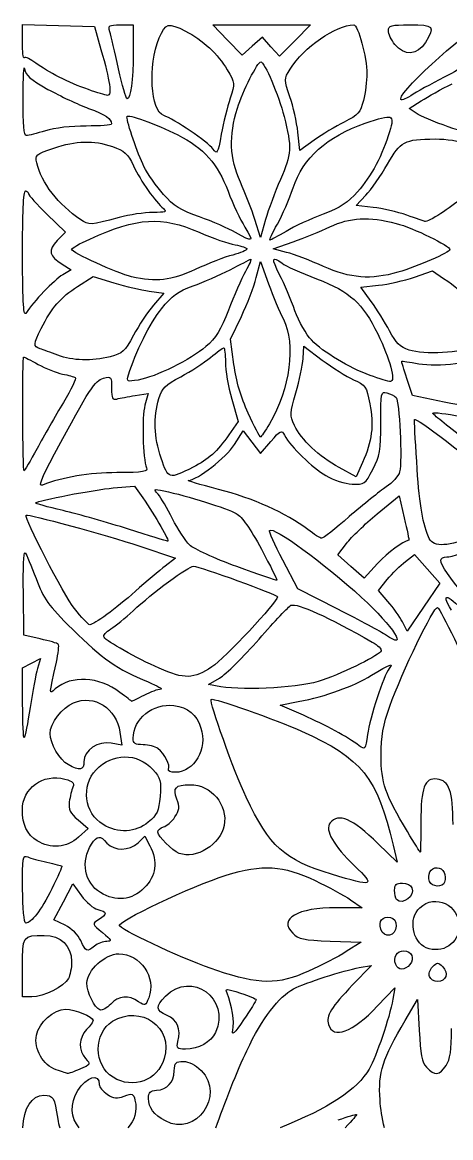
# Model space of a CAD drawing. Extents: x 0 to 106, y 3 to 99.
# Drawn here: x -0.1 to 36.7, y 2.9 to 98.8 of the extents above; entities that cross this region are included whole.
import ezdxf

# ---------------------------------------------------------------- set-up
doc = ezdxf.new("R2010")
doc.units = 0
doc.layers.get('0').update_dxf_attribs({"linetype": 'CONTINUOUS'})

msp = doc.modelspace()

# ---------------------------------------------------------------- linework, layer by layer
at = {"color": 7}
for points in [[(-0.095, 97.131), (-0.095, 98.639), (3.004, 98.564), (6.103, 98.49), (6.667, 96.505)], [(8.341, 98.622), (9.43, 98.622), (9.43, 96.274)], [(33.786, 91.015), (33.185, 91.436), (34.216, 92.086)], [(25.007, 88.702), (23.78, 87.82), (23.604, 89.38)], [(30.065, 82.919), (28.608, 83.073), (29.442, 83.958)], [(2.019, 82.331), (3.604, 80.787), (2.911, 80.063)], [(20.823, 81.872), (20.384, 80.335), (19.903, 81.872)], [(22.625, 79.054), (21.468, 79.368), (23.188, 79.964)], [(3.323, 78.036), (4.114, 77.555), (3.376, 77.119)], [(20.026, 76.876), (20.379, 78.254), (21.081, 76.333)], [(4.658, 76.127), (6.002, 76.989), (7.782, 76.436)], [(33.622, 76.919), (35.193, 77.461), (36.136, 76.818)], [(29.905, 74.838), (29.018, 76.058), (30.535, 76.218)], [(10.814, 75.714), (12.067, 75.544), (11.175, 74.503)], [(18.097, 69.418), (17.808, 71.573), (18.741, 73.536)], [(24.049, 69.918), (24.114, 70.981), (25.702, 69.786)], [(36.197, 66.174), (33.464, 66.74), (32.976, 68.192)], [(9.613, 66.741), (10.721, 66.913), (10.442, 65.902)], [(17.91, 66.427), (18.453, 64.493), (17.673, 63.367)], [(18.147, 62.526), (18.89, 63.699), (19.632, 62.726), (20.374, 61.754), (21.271, 62.791)], [(29.173, 60.99), (28.612, 59.738), (27.157, 60.539)], [(7.71, 58.787), (9.562, 58.953), (10.258, 57.952)], [(30.415, 56.55), (32.303, 58.108), (32.75, 56.206)], [(9.998, 53.772), (13.079, 52.752), (12.191, 52.073)], [(28.166, 52.04), (27.038, 53.041), (27.783, 54.016)], [(32.85, 52.462), (33.639, 53.061), (34.723, 51.831), (35.806, 50.6), (34.409, 48.529), (33.012, 46.459), (32.593, 47.269)], [(27.043, 48.357), (23.585, 50.119), (22.306, 52.564)], [(30.462, 52.291), (29.293, 51.04), (28.166, 52.04)], [(31.348, 49.02), (30.522, 49.961), (31.291, 50.912)], [(1.446, 45.801), (0.037, 46.114), (-0.013, 49.783)], [(-0.075, 40.249), (-0.09, 43.313), (0.682, 43.712), (1.453, 44.111), (1.2, 43.255)], [(16.97, 41.693), (15.912, 41.869), (16.872, 42.436)], [(24.071, 39.233), (22.077, 40.1), (23.625, 40.406)], [(8.298, 37.775), (8.446, 36.671), (7.542, 36.841)], [(4.7, 30.24), (5.574, 29.505), (4.719, 28.741)], [(9.855, 28.269), (10.447, 28.825), (10.864, 28.018)], [(31.789, 28.053), (32.129, 26.593), (30.503, 28.182)], [(3.579, 21.17), (2.623, 21.637), (3.434, 23.185), (4.246, 24.733), (4.983, 23.715)], [(28.127, 23.369), (29.132, 22.686), (26.945, 22.686)], [(26.382, 19.817), (29.033, 19.726), (27.764, 18.91)], [(0.709, 15.014), (-0.095, 15.014), (-0.095, 17.499)], [(28.877, 17.533), (29.935, 17.72), (28.311, 16.036)], [(30.453, 14.231), (31.94, 15.79), (31.764, 14.806)], [(32.831, 12.988), (33.904, 14.8), (34.036, 12.156)]]:
    msp.add_lwpolyline(points, dxfattribs=at)
for points in [[(17.534, 97.318), (16.272, 98.622), (20.486, 98.622), (24.7, 98.622), (23.354, 97.276), (22.009, 95.931), (21.282, 96.744), (20.554, 97.558), (19.675, 96.786), (18.795, 96.013)], [(31.939, 96.938), (31.939, 96.938)], [(8.165, 94.852), (8.165, 94.852)], [(-0.037, 92.338), (-0.037, 92.338)], [(5.59, 93.047), (5.59, 93.047)], [(32.448, 92.266), (32.448, 92.266)], [(36.527, 89.849), (36.527, 89.849)], [(16.296, 87.948), (16.296, 87.948)], [(4.932, 81.848), (4.932, 81.848)], [(32.978, 82.246), (32.978, 82.246)], [(18.25, 80.757), (18.25, 80.757)], [(21.844, 81.49), (21.844, 81.49)], [(-0.08, 78.844), (-0.08, 78.844)], [(25.8, 77.841), (25.8, 77.841)], [(9.297, 76.96), (9.297, 76.96)], [(2.947, 70.208), (2.947, 70.208)], [(33.174, 70.647), (33.174, 70.647)], [(9.039, 68.509), (9.039, 68.509)], [(29.819, 68.467), (29.819, 68.467)], [(36.197, 66.174), (36.197, 66.174)], [(-0.06, 65.152), (-0.06, 65.152)], [(19.331, 65.215), (19.331, 65.215)], [(2.676, 61.712), (2.676, 61.712)], [(11.838, 61.358), (11.838, 61.358)], [(9.033, 55.243), (9.033, 55.243)], [(24.466, 55.204), (24.466, 55.204)], [(34.822, 54.59), (34.822, 54.59)], [(18.344, 52.022), (18.344, 52.022)], [(4.385, 48.405), (4.385, 48.405)], [(31.137, 46.15), (31.137, 46.15)], [(11.672, 43.277), (11.672, 43.277)], [(16.97, 41.693), (16.97, 41.693)], [(8.291, 41.207), (8.291, 41.207)], [(-0.075, 40.249), (-0.075, 40.249)], [(28.877, 36.617), (28.877, 36.617)], [(3.842, 34.99), (3.842, 34.99)], [(12.469, 34.587), (12.469, 34.587)], [(6.843, 29.831), (6.843, 29.831)], [(33.023, 29.235), (33.023, 29.235)], [(1.182, 28.431), (1.182, 28.431)], [(13.398, 27.358), (13.398, 27.358)], [(26.495, 25.56), (26.495, 25.56)], [(-0.075, 24.304), (-0.075, 24.304)], [(6.613, 23.99), (6.613, 23.99)], [(34.925, 24.935), (34.925, 24.935)], [(32.096, 23.392), (32.096, 23.392)], [(30.725, 20.846), (30.725, 20.846)], [(4.932, 19.848), (4.932, 19.848)], [(34.649, 19.243), (34.649, 19.243)], [(32.015, 17.792), (32.015, 17.792)], [(16.627, 17.268), (16.627, 17.268)], [(34.918, 16.754), (34.918, 16.754)], [(6.58, 13.887), (6.58, 13.887)], [(18.007, 12.161), (18.007, 12.161)], [(13.29, 11.177), (13.29, 11.177)], [(2.815, 8.745), (2.815, 8.745)], [(7.7, 8.097), (7.7, 8.097)], [(12.208, 4.34), (12.208, 4.34)]]:
    msp.add_lwpolyline(points, close=True, dxfattribs=at)
for points in [[(11.675, 97.497), (12.193, 98.769), (12.463, 98.84), (13.931, 98.091)], [(32.448, 92.266), (32.448, 93.083), (38.901, 98.827), (39.545, 98.582)], [(7.427, 98.027), (7.265, 98.576), (7.335, 98.622), (8.341, 98.622)], [(8.165, 94.852), (7.856, 96.27), (7.524, 97.699), (7.427, 98.027)], [(13.931, 98.091), (15.401, 97.341), (16.747, 96.094), (17.532, 94.753)], [(22.939, 94.811), (24.096, 96.683), (26.879, 98.622), (28.409, 98.622)], [(28.409, 98.622), (28.776, 98.622), (29.538, 95.787), (29.538, 94.422)], [(31.39, 98.128), (31.39, 98.563), (31.611, 98.622), (33.242, 98.622)], [(31.939, 96.938), (31.637, 97.321), (31.39, 97.857), (31.39, 98.128)], [(33.242, 98.622), (35.304, 98.622), (35.417, 98.492), (34.568, 97.101)], [(0.07, 95.788), (-0.021, 95.698), (-0.095, 96.302), (-0.095, 97.131)], [(12.066, 90.82), (10.926, 91.182), (10.697, 95.098), (11.675, 97.497)], [(34.568, 97.101), (33.887, 95.984), (32.744, 95.913), (31.939, 96.938)], [(6.667, 96.505), (7.445, 93.764), (7.621, 92.532), (7.23, 92.556)], [(9.43, 96.274), (9.43, 93.823), (9.23, 92.272), (8.914, 92.272)], [(38.987, 96.818), (38.227, 95.231), (38.086, 95.095), (36.178, 94.117)], [(-0.037, 92.338), (-0.026, 94.121), (0.033, 95.251), (0.094, 94.851)], [(1.062, 95.333), (0.607, 95.674), (0.16, 95.879), (0.07, 95.788)], [(5.59, 93.047), (3.877, 93.658), (2.104, 94.553), (1.062, 95.333)], [(18.395, 91.445), (18.849, 92.904), (20.134, 95.447), (20.417, 95.447)], [(20.417, 95.447), (20.719, 95.447), (21.953, 92.54), (22.412, 90.749)], [(0.094, 94.851), (0.183, 94.264), (0.573, 93.919), (2.105, 93.073)], [(8.914, 92.272), (8.812, 92.272), (8.475, 93.433), (8.165, 94.852)], [(17.532, 94.753), (18.197, 93.619), (18.201, 93.586), (17.776, 92.307)], [(22.912, 92.437), (22.398, 93.931), (22.398, 93.936), (22.939, 94.811)], [(29.538, 94.422), (29.538, 93.805), (29.405, 92.77), (29.242, 92.122)], [(36.178, 94.117), (35.072, 93.551), (33.781, 92.833), (33.308, 92.521)], [(2.105, 93.073), (3.151, 92.495), (4.72, 91.759), (5.593, 91.437)], [(34.216, 92.086), (34.782, 92.444), (35.982, 93.108), (36.881, 93.562)], [(0.255, 89.1), (0.032, 89.098), (-0.051, 90.017), (-0.037, 92.338)], [(7.23, 92.556), (7.058, 92.566), (6.319, 92.788), (5.59, 93.047)], [(17.776, 92.307), (17.539, 91.594), (17.195, 90.199), (17.012, 89.206)], [(23.604, 89.38), (23.507, 90.238), (23.196, 91.613), (22.912, 92.437)], [(29.242, 92.122), (28.978, 91.075), (28.795, 90.869), (27.59, 90.264)], [(33.308, 92.521), (32.796, 92.184), (32.448, 92.081), (32.448, 92.266)], [(5.593, 91.437), (7.074, 90.89), (7.564, 90.559), (7.574, 90.099)], [(18.659, 85.099), (17.739, 87.138), (17.658, 89.077), (18.395, 91.445)], [(8.901, 90.718), (8.901, 91.003), (11.383, 90.116), (13.267, 89.157)], [(10.358, 86.451), (9.816, 87.519), (8.901, 90.199), (8.901, 90.718)], [(16.296, 87.948), (15.892, 88.523), (12.898, 90.556), (12.066, 90.82)], [(22.412, 90.749), (23.096, 88.074), (23.064, 87.539), (22.093, 85.312)], [(27.59, 90.264), (26.844, 89.89), (25.682, 89.187), (25.007, 88.702)], [(29.402, 90.154), (31.81, 90.982), (31.943, 90.936), (31.492, 89.428)], [(36.527, 89.849), (35.35, 90.258), (34.117, 90.783), (33.786, 91.015)], [(1.889, 89.515), (1.161, 89.288), (0.426, 89.101), (0.255, 89.1)], [(5.395, 89.919), (4.138, 89.924), (2.651, 89.752), (1.889, 89.515)], [(7.574, 90.099), (7.576, 89.996), (6.595, 89.915), (5.395, 89.919)], [(23.189, 84.599), (24.042, 87.179), (26.099, 89.018), (29.402, 90.154)], [(31.492, 89.428), (30.908, 87.473), (29.896, 85.574), (28.738, 84.258)], [(42.698, 89.255), (40.889, 88.893), (38.655, 89.108), (36.527, 89.849)], [(2.603, 88.015), (4.559, 88.675), (5.996, 88.714), (7.649, 88.151)], [(13.267, 89.157), (15.504, 88.019), (16.712, 86.666), (17.593, 84.313)], [(17.012, 89.206), (16.701, 87.519), (16.654, 87.437), (16.296, 87.948)], [(31.303, 86.629), (32.458, 88.64), (32.697, 88.766), (35.442, 88.806)], [(35.442, 88.806), (37.239, 88.832), (39.857, 88.039), (39.857, 87.468)], [(1.134, 86.758), (0.974, 87.424), (1.051, 87.491), (2.603, 88.015)], [(7.649, 88.151), (8.691, 87.796), (8.96, 87.55), (9.461, 86.497)], [(4.932, 81.848), (2.983, 83.171), (1.55, 85.023), (1.134, 86.758)], [(9.461, 86.497), (10.075, 85.204), (11.353, 83.379), (12.04, 82.813)], [(12.037, 84.042), (11.446, 84.712), (10.69, 85.796), (10.358, 86.451)], [(29.442, 83.958), (29.901, 84.445), (30.738, 85.646), (31.303, 86.629)], [(19.903, 81.872), (19.638, 82.717), (19.079, 84.169), (18.659, 85.099)], [(22.093, 85.312), (21.636, 84.265), (21.065, 82.717), (20.823, 81.872)], [(21.844, 81.49), (22.271, 82.254), (22.877, 83.653), (23.189, 84.599)], [(-0.08, 78.844), (-0.09, 82.338), (0.001, 84.334), (0.169, 84.334)], [(0.169, 84.334), (0.315, 84.334), (0.434, 84.231), (0.434, 84.104)], [(0.434, 84.104), (0.434, 83.978), (1.147, 83.18), (2.019, 82.331)], [(15.13, 82.107), (13.498, 82.686), (12.905, 83.057), (12.037, 84.042)], [(17.593, 84.313), (17.998, 83.233), (18.649, 81.844), (19.042, 81.226)], [(28.738, 84.258), (27.919, 83.327), (27.247, 82.893), (25.765, 82.337)], [(37.601, 83.684), (36.839, 82.922), (34.818, 81.63), (34.51, 81.708)], [(12.04, 82.813), (12.372, 82.539), (12.215, 82.482), (11.123, 82.482)], [(32.978, 82.246), (32.177, 82.531), (30.867, 82.834), (30.065, 82.919)], [(8.229, 82.054), (5.75, 81.38), (5.632, 81.372), (4.932, 81.848)], [(5.693, 80.198), (9.859, 82.067), (11.853, 82.19), (15.102, 80.778)], [(11.123, 82.482), (10.399, 82.482), (9.096, 82.289), (8.229, 82.054)], [(18.25, 80.757), (17.644, 81.105), (16.24, 81.713), (15.13, 82.107)], [(25.765, 82.337), (24.711, 81.942), (23.282, 81.278), (22.589, 80.86)], [(26.363, 81.254), (28.067, 82.067), (29.723, 82.152), (32.046, 81.547)], [(34.51, 81.708), (34.467, 81.719), (33.778, 81.961), (32.978, 82.246)], [(15.102, 80.778), (16.254, 80.277), (17.652, 79.79), (18.208, 79.696)], [(19.042, 81.226), (19.86, 79.936), (19.77, 79.883), (18.25, 80.757)], [(21.197, 80.101), (21.126, 80.101), (21.416, 80.726), (21.844, 81.49)], [(22.589, 80.86), (21.895, 80.443), (21.269, 80.101), (21.197, 80.101)], [(23.188, 79.964), (24.134, 80.293), (25.563, 80.873), (26.363, 81.254)], [(32.046, 81.547), (33.552, 81.154), (36.682, 79.626), (36.682, 79.282)], [(2.911, 80.063), (2.101, 79.217), (2.202, 78.717), (3.323, 78.036)], [(4.138, 79.313), (4.138, 79.416), (4.838, 79.814), (5.693, 80.198)], [(18.208, 79.696), (18.764, 79.602), (19.219, 79.441), (19.219, 79.339)], [(0.251, 73.866), (0.001, 73.459), (-0.067, 74.482), (-0.08, 78.844)], [(9.297, 76.96), (8.068, 77.246), (4.138, 79.038), (4.138, 79.313)], [(17.993, 78.824), (17.318, 78.644), (15.873, 78.084), (14.78, 77.579)], [(19.219, 79.339), (19.219, 79.236), (18.667, 79.005), (17.993, 78.824)], [(22.031, 77.124), (21.307, 78.554), (21.356, 78.782), (22.244, 78.11)], [(25.8, 77.841), (24.689, 78.336), (23.261, 78.882), (22.625, 79.054)], [(36.682, 79.282), (36.682, 79.044), (33.901, 77.842), (32.202, 77.346)], [(17.764, 77.563), (18.637, 78.011), (19.437, 78.417), (19.542, 78.465)], [(19.542, 78.465), (19.647, 78.513), (19.446, 78.038), (19.095, 77.409)], [(22.244, 78.11), (22.525, 77.898), (23.861, 77.295), (25.214, 76.771)], [(32.202, 77.346), (29.884, 76.669), (28.125, 76.805), (25.8, 77.841)], [(3.376, 77.119), (2.628, 76.678), (0.829, 74.804), (0.251, 73.866)], [(14.78, 77.579), (12.689, 76.613), (11.415, 76.469), (9.297, 76.96)], [(14.583, 76.166), (15.459, 76.487), (16.891, 77.116), (17.764, 77.563)], [(19.095, 77.409), (18.744, 76.779), (18.082, 75.283), (17.625, 74.083)], [(18.741, 73.536), (19.253, 74.615), (19.832, 76.119), (20.026, 76.876)], [(23.352, 74.035), (23.013, 74.97), (22.418, 76.361), (22.031, 77.124)], [(25.214, 76.771), (28.135, 75.639), (29.158, 74.717), (30.473, 72.031)], [(30.535, 76.218), (31.369, 76.305), (32.758, 76.621), (33.622, 76.919)], [(36.136, 76.818), (38.1, 75.48), (38.872, 74.539), (39.666, 72.518)], [(1.522, 72.505), (2.408, 74.269), (3.215, 75.2), (4.658, 76.127)], [(7.782, 76.436), (8.761, 76.132), (10.126, 75.807), (10.814, 75.714)], [(11.871, 74.204), (12.766, 75.308), (13.308, 75.7), (14.583, 76.166)], [(21.081, 76.333), (21.467, 75.277), (22.04, 73.911), (22.353, 73.299)], [(31.486, 72.296), (31.104, 73.023), (30.393, 74.168), (29.905, 74.838)], [(9.039, 68.509), (9.624, 70.443), (10.897, 73.002), (11.871, 74.204)], [(11.175, 74.503), (10.685, 73.931), (9.914, 72.768), (9.462, 71.919)], [(17.625, 74.083), (16.979, 72.391), (16.545, 71.686), (15.691, 70.942)], [(24.763, 71.515), (24.326, 71.966), (23.691, 73.1), (23.352, 74.035)], [(22.353, 73.299), (23.442, 71.173), (22.93, 67.329), (21.157, 64.302)], [(1.426, 70.757), (0.832, 70.944), (0.843, 71.152), (1.522, 72.505)], [(30.473, 72.031), (31.509, 69.915), (32.038, 67.925), (31.56, 67.94)], [(33.174, 70.647), (32.386, 70.905), (32.036, 71.247), (31.486, 72.296)], [(9.462, 71.919), (8.719, 70.525), (8.524, 70.346), (7.462, 70.079)], [(29.819, 68.467), (28.003, 69.12), (25.793, 70.452), (24.763, 71.515)], [(-0.06, 65.152), (-0.076, 67.844), (-0.046, 70.047), (0.007, 70.047)], [(0.007, 70.047), (0.06, 70.047), (0.624, 69.761), (1.26, 69.412)], [(2.947, 70.208), (2.365, 70.43), (1.681, 70.676), (1.426, 70.757)], [(7.462, 70.079), (5.866, 69.677), (4.22, 69.724), (2.947, 70.208)], [(15.691, 70.942), (14.421, 69.835), (11.352, 68.321), (9.87, 68.07)], [(16.081, 70.013), (16.623, 70.468), (17.135, 70.841), (17.217, 70.841)], [(17.217, 70.841), (17.3, 70.841), (17.367, 70.283), (17.367, 69.601)], [(38.985, 70.962), (37.581, 70.387), (34.479, 70.219), (33.174, 70.647)], [(33.995, 69.478), (35.687, 69.169), (38.602, 69.554), (40.313, 70.31)], [(1.26, 69.412), (1.897, 69.062), (2.835, 68.691), (3.344, 68.587)], [(13.527, 68.357), (14.389, 68.812), (15.538, 69.557), (16.081, 70.013)], [(17.367, 69.601), (17.367, 68.919), (17.611, 67.491), (17.91, 66.427)], [(19.331, 65.215), (18.696, 66.589), (18.29, 67.972), (18.097, 69.418)], [(23.426, 66.972), (23.733, 68.008), (24.014, 69.334), (24.049, 69.918)], [(25.702, 69.786), (26.575, 69.129), (27.782, 68.371), (28.384, 68.101)], [(32.976, 68.192), (32.707, 68.991), (32.508, 69.665), (32.534, 69.69)], [(32.534, 69.69), (32.56, 69.715), (33.217, 69.62), (33.995, 69.478)], [(2.676, 61.712), (5.702, 67.353), (6.138, 68.029), (6.878, 68.226)], [(3.344, 68.587), (3.854, 68.482), (4.355, 68.347), (4.459, 68.287)], [(4.459, 68.287), (4.562, 68.226), (4.099, 67.258), (3.43, 66.135)], [(6.878, 68.226), (7.549, 68.406), (7.578, 68.37), (7.578, 67.36)], [(9.87, 68.07), (8.902, 67.906), (8.863, 67.926), (9.039, 68.509)], [(11.641, 66.473), (11.913, 67.377), (12.185, 67.649), (13.527, 68.357)], [(31.56, 67.94), (31.394, 67.945), (30.61, 68.182), (29.819, 68.467)], [(7.578, 67.36), (7.578, 66.484), (7.655, 66.329), (8.041, 66.438)], [(28.384, 68.101), (29.42, 67.638), (29.497, 67.525), (29.792, 66.024)], [(8.041, 66.438), (8.295, 66.51), (9.003, 66.646), (9.613, 66.741)], [(11.838, 61.358), (11.223, 63.181), (11.157, 64.869), (11.641, 66.473)], [(23.301, 64.173), (22.89, 65.038), (22.897, 65.191), (23.426, 66.972)], [(30.729, 64.414), (30.729, 67.007), (30.753, 67.123), (31.258, 66.971)], [(31.258, 66.971), (31.549, 66.884), (31.903, 66.704), (32.045, 66.571)], [(32.045, 66.571), (32.341, 66.294), (32.588, 61.114), (32.351, 60.168)], [(3.43, 66.135), (2.76, 65.012), (1.743, 63.231), (1.168, 62.176)], [(10.442, 65.902), (10.166, 64.903), (10.265, 61.291), (10.588, 60.522)], [(29.792, 66.024), (30.15, 64.203), (29.975, 62.78), (29.173, 60.99)], [(35.204, 65.217), (35.408, 65.421), (39.386, 64.643), (41.235, 64.037)], [(39.063, 65.579), (38.99, 65.595), (37.701, 65.863), (36.197, 66.174)], [(0.046, 60.257), (0.003, 60.257), (-0.045, 62.46), (-0.06, 65.152)], [(20.384, 63.168), (20.325, 63.168), (19.851, 64.089), (19.331, 65.215)], [(21.157, 64.302), (20.791, 63.678), (20.443, 63.168), (20.384, 63.168)], [(30.044, 60.383), (30.651, 61.548), (30.729, 62.008), (30.729, 64.414)], [(33.82, 61.051), (33.699, 63.016), (33.613, 64.647), (33.629, 64.676)], [(33.629, 64.676), (33.751, 64.907), (38.152, 61.534), (41.776, 58.431)], [(37.968, 62.967), (36.402, 64.159), (35.158, 65.172), (35.204, 65.217)], [(17.673, 63.367), (16.677, 61.927), (15.908, 61.23), (14.589, 60.571)], [(21.271, 62.791), (22.111, 63.763), (22.186, 63.796), (22.455, 63.314)], [(27.157, 60.539), (25.404, 61.504), (23.89, 62.93), (23.301, 64.173)], [(14.196, 59.443), (14.991, 59.484), (17.419, 61.38), (18.147, 62.526)], [(22.455, 63.314), (23.014, 62.315), (24.836, 60.537), (25.999, 59.855)], [(1.168, 62.176), (0.593, 61.121), (0.088, 60.257), (0.046, 60.257)], [(1.646, 59.041), (1.256, 58.889), (1.496, 59.511), (2.676, 61.712)], [(10.588, 60.522), (10.73, 60.185), (10.347, 60.122), (8.042, 60.107)], [(14.589, 60.571), (12.481, 59.517), (12.458, 59.523), (11.838, 61.358)], [(34.822, 54.59), (34.277, 56.022), (34.033, 57.596), (33.82, 61.051)], [(8.042, 60.107), (5.628, 60.091), (3.381, 59.716), (1.646, 59.041)], [(25.999, 59.855), (26.671, 59.461), (27.646, 59.144), (28.268, 59.116)], [(28.268, 59.116), (29.325, 59.068), (29.381, 59.109), (30.044, 60.383)], [(32.351, 60.168), (32.264, 59.822), (31.744, 59.241), (31.196, 58.876)], [(1.028, 57.501), (1.241, 57.713), (6.05, 58.639), (7.71, 58.787)], [(11.583, 58.24), (11.167, 58.716), (11.187, 58.728), (12.076, 58.539)], [(12.076, 58.539), (14.06, 58.117), (17.537, 57.028), (18.28, 56.596)], [(16.773, 58.663), (15.135, 59.08), (13.976, 59.431), (14.196, 59.443)], [(24.466, 55.204), (22.573, 56.631), (19.73, 57.909), (16.773, 58.663)], [(31.196, 58.876), (30.648, 58.51), (29.22, 57.362), (28.022, 56.324)], [(10.258, 57.952), (11.342, 56.393), (12.612, 54.169), (12.399, 54.201)], [(12.82, 56.137), (12.378, 57.021), (11.821, 57.967), (11.583, 58.24)], [(3.401, 56.836), (2.05, 57.155), (0.982, 57.454), (1.028, 57.501)], [(9.033, 55.243), (7.287, 55.8), (4.752, 56.517), (3.401, 56.836)], [(4.385, 48.405), (3.467, 49.566), (0.025, 56.232), (0.235, 56.442)], [(0.235, 56.442), (0.37, 56.578), (6.986, 54.768), (9.998, 53.772)], [(14.29, 53.889), (13.923, 54.242), (13.262, 55.253), (12.82, 56.137)], [(18.28, 56.596), (18.807, 56.289), (19.516, 55.291), (20.462, 53.524)], [(28.022, 56.324), (26.824, 55.286), (25.752, 54.445), (25.641, 54.455)], [(27.783, 54.016), (28.192, 54.553), (29.376, 55.693), (30.415, 56.55)], [(32.75, 56.206), (32.996, 55.16), (33.177, 54.3), (33.154, 54.295)], [(12.399, 54.201), (12.294, 54.217), (10.779, 54.686), (9.033, 55.243)], [(22.306, 52.564), (21.603, 53.909), (21.087, 55.07), (21.16, 55.142)], [(21.16, 55.142), (21.51, 55.493), (25.823, 52.348), (29.081, 49.368)], [(25.641, 54.455), (25.529, 54.465), (25, 54.802), (24.466, 55.204)], [(18.344, 52.022), (16.437, 52.712), (14.664, 53.528), (14.29, 53.889)], [(33.154, 54.295), (32.61, 54.186), (31.374, 53.266), (30.462, 52.291)], [(38.426, 54.478), (36.243, 53.681), (35.155, 53.714), (34.822, 54.59)], [(36.404, 52.849), (36.688, 52.849), (38.385, 53.31), (40.175, 53.874)], [(-0.013, 49.783), (-0.04, 51.801), (0.027, 53.346), (0.138, 53.216)], [(0.138, 53.216), (0.248, 53.087), (0.673, 52.088), (1.081, 50.997)], [(20.462, 53.524), (21.232, 52.084), (21.833, 50.881), (21.798, 50.851)], [(35.888, 52.566), (35.888, 52.722), (36.12, 52.849), (36.404, 52.849)], [(9.43, 48.229), (11.067, 49.751), (14.195, 52.055), (14.625, 52.055)], [(12.191, 52.073), (11.703, 51.699), (10.555, 50.723), (9.639, 49.904)], [(14.625, 52.055), (15.13, 52.055), (21.867, 49.607), (21.856, 49.427)], [(21.798, 50.851), (21.762, 50.82), (20.208, 51.347), (18.344, 52.022)], [(31.291, 50.912), (31.715, 51.434), (32.416, 52.132), (32.85, 52.462)], [(40.779, 46.723), (39.427, 47.547), (35.888, 51.775), (35.888, 52.566)], [(1.081, 50.997), (1.743, 49.23), (2.088, 48.75), (4.238, 46.61)], [(9.639, 49.904), (7.924, 48.369), (6.084, 47.028), (5.695, 47.028)], [(36.808, 48.285), (35.798, 49.942), (36.512, 49.671), (38.302, 47.718)], [(21.856, 49.427), (21.83, 48.971), (17.285, 44.118), (16.204, 43.39)], [(29.081, 49.368), (31.837, 46.846), (33.209, 44.699), (31.137, 46.15)], [(32.593, 47.269), (32.363, 47.715), (31.802, 48.503), (31.348, 49.02)], [(5.695, 47.028), (5.573, 47.028), (4.983, 47.648), (4.385, 48.405)], [(7.503, 46.666), (7.908, 46.916), (8.775, 47.619), (9.43, 48.229)], [(20.264, 45.794), (21.602, 47.329), (22.837, 48.634), (23.009, 48.695)], [(23.009, 48.695), (23.57, 48.895), (26.212, 47.7), (29.999, 45.534)], [(31.137, 46.15), (30.788, 46.395), (28.945, 47.388), (27.043, 48.357)], [(31.511, 40.017), (32.548, 42.927), (35.32, 48.671), (35.603, 48.496)], [(35.603, 48.496), (35.916, 48.303), (38.051, 43.886), (39.077, 41.309)], [(4.238, 46.61), (6.721, 44.139), (8.113, 43.169), (10.711, 42.1)], [(6.93, 45.948), (6.84, 46.093), (7.098, 46.416), (7.503, 46.666)], [(2.997, 45.347), (2.919, 45.425), (2.221, 45.629), (1.446, 45.801)], [(2.83, 43.801), (3, 44.573), (3.075, 45.269), (2.997, 45.347)], [(11.672, 43.277), (9.719, 44.145), (7.15, 45.592), (6.93, 45.948)], [(16.872, 42.436), (17.399, 42.748), (18.926, 44.259), (20.264, 45.794)], [(29.999, 45.534), (30.471, 45.265), (30.819, 44.925), (30.773, 44.779)], [(30.773, 44.779), (30.665, 44.439), (27.751, 42.984), (25.702, 42.246)], [(1.2, 43.255), (1.06, 42.783), (0.774, 41.28), (0.565, 39.914)], [(2.729, 41.508), (2.188, 41.039), (2.18, 40.857), (2.83, 43.801)], [(16.204, 43.39), (14.65, 42.344), (13.817, 42.324), (11.672, 43.277)], [(31.453, 43.258), (30.981, 42.671), (29.773, 39.003), (29.587, 37.59)], [(29.934, 42.673), (31.572, 43.66), (31.869, 43.774), (31.453, 43.258)], [(8.291, 41.207), (6.481, 42.57), (4.103, 42.698), (2.729, 41.508)], [(25.702, 42.246), (24.017, 41.64), (19.144, 41.331), (16.97, 41.693)], [(23.625, 40.406), (26.087, 40.893), (28.294, 41.686), (29.934, 42.673)], [(11.801, 41.478), (11.577, 41.475), (10.927, 41.234), (10.356, 40.943)], [(10.711, 42.1), (11.534, 41.762), (12.025, 41.482), (11.801, 41.478)], [(2.287, 37.675), (2.289, 38.542), (3.329, 39.905), (4.299, 40.31)], [(4.299, 40.31), (6.084, 41.056), (8.023, 39.827), (8.298, 37.775)], [(9.308, 40.432), (9.302, 40.442), (8.845, 40.791), (8.291, 41.207)], [(10.356, 40.943), (9.785, 40.652), (9.313, 40.422), (9.308, 40.432)], [(9.43, 37.252), (9.43, 38.927), (11.147, 40.308), (12.933, 40.068)], [(19.152, 32.186), (18.119, 34.363), (15.957, 40.414), (16.144, 40.602)], [(16.144, 40.602), (16.304, 40.761), (21.751, 38.847), (23.923, 37.869)], [(0.062, 37.308), (-0.005, 37.24), (-0.067, 38.564), (-0.075, 40.249)], [(0.565, 39.914), (0.356, 38.548), (0.129, 37.375), (0.062, 37.308)], [(12.933, 40.068), (14.18, 39.901), (14.866, 39.331), (15.261, 38.132)], [(30.755, 35.783), (30.756, 37.437), (30.921, 38.363), (31.511, 40.017)], [(28.877, 36.617), (27.833, 37.4), (26.033, 38.381), (24.071, 39.233)], [(3.842, 34.99), (3.122, 35.382), (2.285, 36.827), (2.287, 37.675)], [(15.261, 38.132), (15.844, 36.367), (14.676, 34.328), (13.082, 34.328)], [(23.923, 37.869), (29.121, 35.525), (30.433, 33.889), (31.789, 28.053)], [(29.587, 37.59), (29.413, 36.273), (29.385, 36.235), (28.877, 36.617)], [(7.542, 36.841), (6.415, 37.053), (5.196, 36.218), (5.196, 35.235)], [(10.29, 36.701), (9.602, 36.708), (9.43, 36.818), (9.43, 37.252)], [(11.569, 36.37), (11.338, 36.548), (10.763, 36.696), (10.29, 36.701)], [(6.251, 34.548), (7.658, 36.019), (9.795, 36.027), (11.113, 34.565)], [(12.469, 34.587), (12.663, 34.902), (12.146, 35.928), (11.569, 36.37)], [(33.023, 29.235), (31.105, 32.423), (30.754, 33.437), (30.755, 35.783)], [(5.196, 35.235), (5.196, 34.508), (4.846, 34.445), (3.842, 34.99)], [(6.843, 29.831), (5.231, 30.814), (4.935, 33.171), (6.251, 34.548)], [(11.113, 34.565), (11.799, 33.803), (11.859, 33.586), (11.749, 32.256)], [(13.082, 34.328), (12.645, 34.328), (12.378, 34.441), (12.469, 34.587)], [(-0.094, 31.099), (-0.092, 32.971), (1.673, 34.245), (3.566, 33.742)], [(3.566, 33.742), (4.261, 33.557), (4.407, 33.412), (4.253, 33.058)], [(35.569, 33.749), (34.495, 33.874), (34.183, 33.04), (34.175, 30.029)], [(36.944, 29.83), (36.938, 32.709), (36.616, 33.627), (35.569, 33.749)], [(4.253, 33.058), (4.145, 32.811), (4.005, 32.241), (3.942, 31.792)], [(13.185, 32.026), (12.822, 32.987), (13.073, 33.26), (14.325, 33.265)], [(14.325, 33.265), (16.139, 33.272), (17.596, 31.528), (17.262, 29.749)], [(3.942, 31.792), (3.846, 31.12), (3.98, 30.846), (4.7, 30.24)], [(11.749, 32.256), (11.643, 30.984), (11.507, 30.688), (10.737, 30.044)], [(13.023, 30.487), (13.419, 31.092), (13.445, 31.337), (13.185, 32.026)], [(26.495, 25.56), (22.428, 26.802), (21.166, 27.941), (19.152, 32.186)], [(1.182, 28.431), (0.309, 28.973), (-0.096, 29.819), (-0.094, 31.099)], [(30.503, 28.182), (28.264, 30.369), (27.115, 30.869), (26.376, 29.978)], [(10.737, 30.044), (9.646, 29.133), (8.125, 29.05), (6.843, 29.831)], [(12.049, 29.635), (12.325, 29.707), (12.763, 30.091), (13.023, 30.487)], [(17.262, 29.749), (16.959, 28.133), (14.808, 26.802), (13.398, 27.358)], [(26.376, 29.978), (25.887, 29.389), (26.678, 27.998), (28.48, 26.279)], [(34.175, 30.029), (34.171, 28.61), (34.152, 27.449), (34.132, 27.449)], [(5.855, 28.143), (6.357, 28.909), (6.564, 28.925), (7.181, 28.243)], [(11.546, 29.187), (11.546, 29.361), (11.772, 29.563), (12.049, 29.635)], [(13.398, 27.358), (12.795, 27.596), (11.546, 28.83), (11.546, 29.187)], [(34.132, 27.449), (34.113, 27.449), (33.613, 28.253), (33.023, 29.235)], [(4.719, 28.741), (3.724, 27.852), (2.314, 27.729), (1.182, 28.431)], [(6.613, 23.99), (5.24, 24.827), (4.9, 26.686), (5.855, 28.143)], [(7.181, 28.243), (7.81, 27.547), (9.1, 27.56), (9.855, 28.269)], [(10.864, 28.018), (11.575, 26.644), (11.411, 25.408), (10.382, 24.38)], [(-0.075, 24.304), (-0.101, 27.017), (-0.067, 27.229), (0.364, 27.05)], [(0.364, 27.05), (0.621, 26.943), (1.367, 26.737), (2.021, 26.592)], [(2.021, 26.592), (2.676, 26.447), (3.249, 26.295), (3.295, 26.255)], [(3.295, 26.255), (3.341, 26.214), (2.951, 25.332), (2.429, 24.294)], [(17.432, 25.472), (20.553, 26.437), (22.323, 26.331), (25.096, 25.014)], [(28.48, 26.279), (30.315, 24.529), (30.112, 24.456), (26.495, 25.56)], [(34.925, 24.935), (34.694, 25.54), (35.018, 26.126), (35.584, 26.126)], [(35.584, 26.126), (36.096, 26.126), (36.424, 25.477), (36.22, 24.869)], [(8.257, 21.112), (7.922, 21.441), (14.495, 24.564), (17.432, 25.472)], [(25.096, 25.014), (26.211, 24.485), (27.575, 23.745), (28.127, 23.369)], [(0.193, 21.364), (0.061, 21.364), (-0.06, 22.687), (-0.075, 24.304)], [(2.429, 24.294), (1.498, 22.446), (0.672, 21.364), (0.193, 21.364)], [(10.382, 24.38), (9.317, 23.314), (7.952, 23.173), (6.613, 23.99)], [(31.919, 24.186), (31.919, 24.67), (32.064, 24.803), (32.589, 24.803)], [(32.096, 23.392), (31.999, 23.489), (31.919, 23.846), (31.919, 24.186)], [(33.412, 24.403), (33.687, 23.688), (32.619, 22.869), (32.096, 23.392)], [(32.589, 24.803), (32.957, 24.803), (33.328, 24.623), (33.412, 24.403)], [(36.22, 24.869), (36.064, 24.407), (35.11, 24.455), (34.925, 24.935)], [(4.983, 23.715), (5.389, 23.156), (6.019, 22.623), (6.385, 22.531)], [(34.086, 22.676), (35.413, 23.912), (37.476, 22.927), (37.476, 21.057)], [(6.385, 22.531), (7.2, 22.327), (7.219, 22.127), (6.47, 21.659)], [(26.945, 22.686), (23.537, 22.686), (21.905, 21.736), (23.158, 20.482)], [(34.649, 19.243), (33.423, 19.749), (33.095, 21.753), (34.086, 22.676)], [(4.932, 19.848), (4.699, 20.348), (4.139, 20.896), (3.579, 21.17)], [(6.47, 21.659), (5.892, 21.298), (5.892, 21.297), (6.801, 20.544)], [(16.627, 17.268), (14.15, 18.092), (8.86, 20.521), (8.257, 21.112)], [(30.725, 20.846), (30.508, 21.529), (30.883, 21.978), (31.56, 21.848)], [(31.56, 21.848), (31.882, 21.786), (32.052, 21.526), (32.052, 21.095)], [(-0.095, 17.499), (-0.095, 20.267), (-0.07, 20.305), (1.79, 20.305)], [(1.79, 20.305), (3.187, 20.305), (4.138, 19.392), (4.138, 18.051)], [(6.801, 20.544), (7.58, 19.898), (7.632, 19.789), (7.165, 19.783)], [(23.158, 20.482), (23.654, 19.985), (24.086, 19.896), (26.382, 19.817)], [(32.052, 21.095), (32.052, 20.21), (30.99, 20.01), (30.725, 20.846)], [(37.476, 21.057), (37.476, 19.614), (36.017, 18.678), (34.649, 19.243)], [(6.107, 19.388), (5.412, 18.862), (5.385, 18.872), (4.932, 19.848)], [(7.165, 19.783), (6.866, 19.779), (6.389, 19.601), (6.107, 19.388)], [(5.461, 16.217), (5.461, 17.293), (7.018, 18.718), (8.192, 18.718)], [(8.192, 18.718), (10.061, 18.718), (11.441, 16.691), (10.771, 14.929)], [(27.764, 18.91), (27.066, 18.461), (25.602, 17.7), (24.511, 17.219)], [(32.015, 17.792), (31.778, 18.41), (32.113, 18.982), (32.713, 18.982)], [(32.713, 18.982), (33.386, 18.982), (33.679, 18.318), (33.239, 17.788)], [(4.138, 18.051), (4.138, 17.525), (4.015, 16.866), (3.865, 16.585)], [(12.212, 15.077), (14.449, 17.315), (17.843, 14.863), (16.522, 11.963)], [(23.237, 15.7), (24.272, 16.235), (27.536, 17.296), (28.877, 17.533)], [(33.239, 17.788), (32.819, 17.282), (32.21, 17.284), (32.015, 17.792)], [(34.918, 16.754), (34.829, 16.983), (34.952, 17.366), (35.19, 17.604)], [(35.19, 17.604), (35.591, 18.005), (35.656, 18.005), (36.057, 17.604)], [(36.057, 17.604), (36.597, 17.063), (36.349, 16.336), (35.623, 16.336)], [(3.865, 16.585), (3.5, 15.904), (1.712, 15.014), (0.709, 15.014)], [(24.511, 17.219), (21.847, 16.043), (20.283, 16.053), (16.627, 17.268)], [(35.623, 16.336), (35.323, 16.336), (35.006, 16.524), (34.918, 16.754)], [(6.58, 13.887), (6.103, 14.052), (5.461, 15.389), (5.461, 16.217)], [(17.508, 15.327), (17.336, 15.743), (17.412, 15.744), (18.669, 15.343)], [(19.204, 10.383), (20.553, 13.196), (21.946, 15.033), (23.237, 15.7)], [(28.311, 16.036), (26.474, 14.131), (26, 13.36), (26.226, 12.647)], [(7.499, 14.392), (7.178, 14.051), (6.765, 13.823), (6.58, 13.887)], [(9.901, 14.601), (9.062, 15.189), (8.173, 15.112), (7.499, 14.392)], [(7.66, 12.91), (10.102, 14.399), (12.906, 12.389), (12.107, 9.721)], [(10.771, 14.929), (10.503, 14.226), (10.46, 14.209), (9.901, 14.601)], [(12.344, 13.425), (11.372, 13.827), (11.342, 14.208), (12.212, 15.077)], [(18.007, 12.161), (18.157, 12.838), (17.924, 14.325), (17.508, 15.327)], [(18.669, 15.343), (19.408, 15.106), (20.013, 14.846), (20.012, 14.765)], [(20.012, 14.765), (20.012, 14.683), (19.524, 13.902), (18.929, 13.029)], [(31.764, 14.806), (31.47, 13.171), (30.371, 9.92), (29.733, 8.804)], [(1.111, 11.706), (1.324, 12.797), (2.618, 13.955), (3.626, 13.955)], [(3.626, 13.955), (4.426, 13.955), (5.99, 13.305), (5.99, 12.973)], [(26.226, 12.647), (26.642, 11.335), (28.275, 11.947), (30.453, 14.231)], [(5.99, 12.973), (5.99, 12.877), (5.737, 12.529), (5.428, 12.2)], [(7.7, 8.097), (6.031, 9.115), (6.007, 11.902), (7.66, 12.91)], [(13.29, 11.177), (13.557, 12.243), (13.211, 13.065), (12.344, 13.425)], [(18.929, 13.029), (18.137, 11.868), (17.889, 11.635), (18.007, 12.161)], [(30.667, 6.155), (30.511, 8.557), (30.861, 9.66), (32.831, 12.988)], [(2.815, 8.745), (1.678, 9.132), (0.88, 10.519), (1.111, 11.706)], [(5.428, 12.2), (4.743, 11.471), (4.703, 10.413), (5.334, 9.716)], [(16.522, 11.963), (16.142, 11.129), (15.045, 10.516), (13.936, 10.516)], [(34.036, 12.156), (34.141, 10.052), (34.271, 9.399), (34.672, 8.956)], [(36.345, 9.115), (36.71, 9.671), (36.814, 10.382), (36.814, 12.305)], [(13.936, 10.516), (13.202, 10.516), (13.14, 10.579), (13.29, 11.177)], [(5.334, 9.716), (5.789, 9.213), (5.774, 9.186), (4.847, 8.798)], [(12.107, 9.721), (11.535, 7.812), (9.436, 7.038), (7.7, 8.097)], [(16.546, 3.758), (17.221, 5.709), (18.427, 8.764), (19.204, 10.383)], [(3.816, 8.414), (3.775, 8.422), (3.324, 8.571), (2.815, 8.745)], [(4.847, 8.798), (4.321, 8.579), (3.857, 8.406), (3.816, 8.414)], [(11.445, 6.984), (12.37, 7.037), (12.937, 7.653), (12.972, 8.643)], [(15.271, 8.684), (17.392, 6.563), (14.809, 2.901), (12.208, 4.34)], [(12.972, 8.643), (12.998, 9.352), (13.097, 9.456), (13.75, 9.457)], [(13.75, 9.457), (14.224, 9.457), (14.78, 9.175), (15.271, 8.684)], [(29.733, 8.804), (28.739, 7.064), (26.212, 5.397), (22.07, 3.758)], [(34.672, 8.956), (35.345, 8.213), (35.781, 8.254), (36.345, 9.115)], [(4.673, 6.952), (5.428, 8.175), (6.519, 8.477), (6.519, 7.463)], [(4.798, 3.758), (4.052, 4.589), (3.974, 5.822), (4.673, 6.952)], [(6.519, 7.463), (6.519, 7.257), (6.829, 6.885), (7.207, 6.637)], [(8.663, 6.476), (9.365, 6.741), (9.445, 6.711), (9.591, 6.127)], [(10.761, 6.282), (10.755, 6.811), (10.891, 6.952), (11.445, 6.984)], [(-0.049, 3.758), (0.002, 5.416), (0.714, 6.547), (1.761, 6.547)], [(1.761, 6.547), (2.57, 6.547), (2.655, 6.4), (2.95, 4.504)], [(7.207, 6.637), (7.765, 6.272), (8.041, 6.241), (8.663, 6.476)], [(9.591, 6.127), (9.823, 5.206), (9.542, 4.36), (8.986, 3.758)], [(12.208, 4.34), (11.184, 4.906), (10.771, 5.46), (10.761, 6.282)], [(31.042, 3.758), (30.835, 4.604), (30.718, 5.38), (30.667, 6.155)], [(27.077, 4.427), (27.887, 4.73), (28.592, 4.936), (28.643, 4.884)], [(28.643, 4.884), (28.67, 4.858), (28.295, 4.427), (27.674, 3.758)], [(2.95, 4.504), (2.992, 4.236), (3.05, 3.988), (3.127, 3.758)]]:
    msp.add_open_spline(points, degree=3, dxfattribs=at)

doc.saveas('drawing.dxf')
